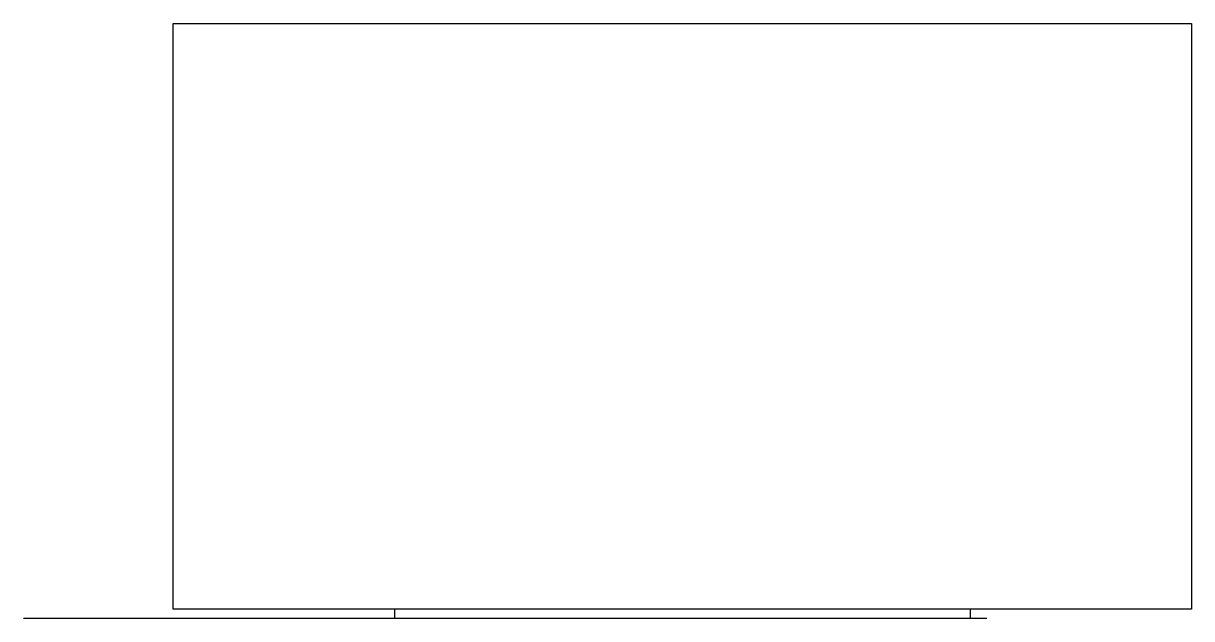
# Model space of a CAD drawing. Header units: millimetres. Extents: x -421 to 188, y 0 to 310.
import ezdxf

# ---------------------------------------------------------------- set-up
doc = ezdxf.new("R2010")
doc.units = ezdxf.units.MM
doc.layers.get('0').update_dxf_attribs({"linetype": 'CONTINUOUS'})

msp = doc.modelspace()

# ---------------------------------------------------------------- linework, layer by layer
for p, q in [((81.44, 0), (-420.56, 0)), ((-227.2, 5), (-227.2, 0)), ((72.8, 5), (72.8, 0))]:
    msp.add_line(p, q)
msp.add_lwpolyline([(188.11, 309.8), (188.11, 5), (-342.51, 5), (-342.51, 309.8)], close=True)

doc.saveas('drawing.dxf')
